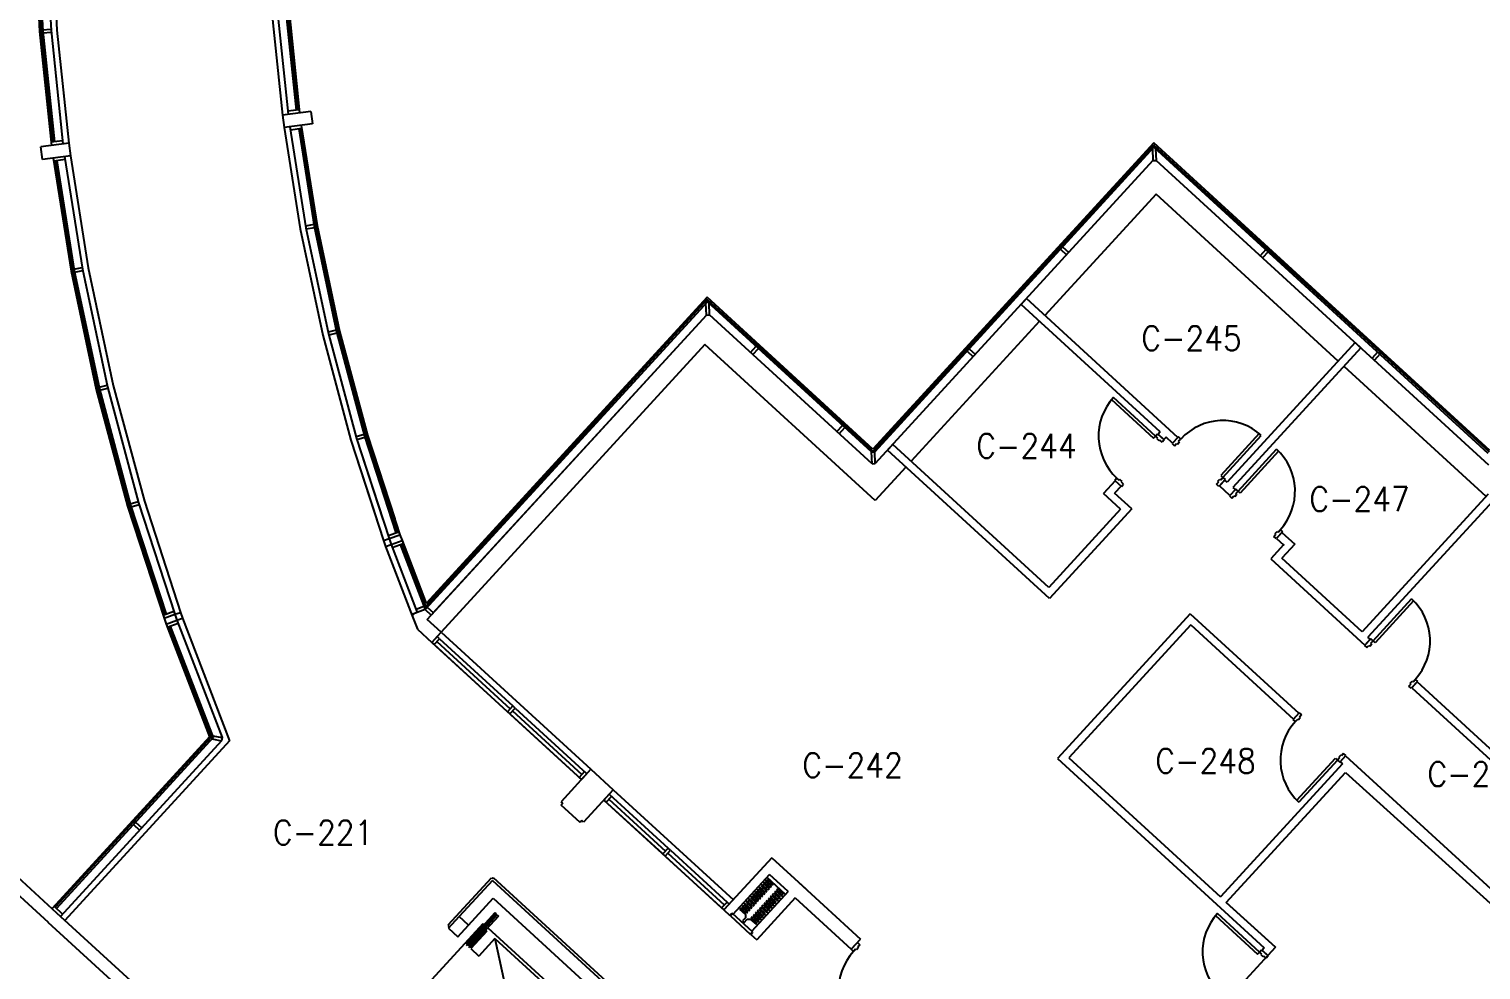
# Model space of a CAD drawing. Header units: inches. Extents: x 0 to 15110, y -1099 to 7181.
# Drawn here: x 4931 to 5848, y 4780 to 5374 of the extents above; entities that cross this region are included whole.
import ezdxf
from ezdxf.enums import TextEntityAlignment as Align

# ---------------------------------------------------------------- set-up
doc = ezdxf.new("R2010")
doc.units = ezdxf.units.IN
doc.header["$LTSCALE"] = 48
doc.header["$MEASUREMENT"] = 0
doc.layers.get('0').update_dxf_attribs({"linetype": 'CONTINUOUS'})
for name, color, linetype in [('A-DOOR', 5, 'CONTINUOUS'), ('A-GLAZ', 1, 'CONTINUOUS'), ('A-GLAZ-DETL', 5, 'CONTINUOUS'), ('A-WALL', 7, 'CONTINUOUS'), ('A-WALL-SILL', 3, 'CONTINUOUS'), ('SP-RMNO', 7, 'CONTINUOUS'), ('SP-ROOM', 7, 'CONTINUOUS'), ('SP-ROOMF', 7, 'CONTINUOUS')]:
    doc.layers.add(name, color=color, linetype=linetype)
doc.layers.get('0').off()
doc.layers.get('SP-ROOM').off()
doc.layers.get('SP-ROOMF').off()
doc.styles.add('ROMANS', font='ROMANS', dxfattribs={"width": 0.78})

# ---------------------------------------------------------------- blocks, each defined once
blk = doc.blocks.new('FMGRM1')
at = {"style": 'ROMANS', "width": 0.9}
for tag, p in [('DATA1', (0, -0.2836)), ('DATA2', (0, -0.443)), ('DATA3', (0, -0.6024)), ('DATA4', (0, -0.7618)), ('DATA5', (0, -0.9213))]:
    blk.add_attdef(tag, text='', height=0.1172, dxfattribs=at).set_placement(p, align=Align.CENTER)
at = {"layer": 'SP-RMNO', "style": 'ROMANS', "width": 0.9}
blk.add_attdef('RMNUMB', text='', height=0.16, dxfattribs=at).set_placement((0, 0), align=Align.MIDDLE)

msp = doc.modelspace()

# ---------------------------------------------------------------- linework, layer by layer
at = {"layer": 'A-DOOR', "linetype": 'Continuous'}
for p, q in [((5615.98, 5141.56), (5614.8, 5140.27)), ((5614.8, 5140.27), (5641.34, 5115.94)), ((5642.52, 5117.23), (5615.98, 5141.56)), ((5641.34, 5115.94), (5642.52, 5117.23)), ((5642.52, 5117.23), (5643.87, 5118.71)), ((5643.95, 5115.93), (5642.52, 5117.23)), ((5643.53, 5115.47), (5643.95, 5115.93)), ((5643.87, 5118.71), (5648.11, 5114.82)), ((5657, 5116.68), (5653.12, 5112.44)), ((5658.48, 5115.33), (5657, 5116.68)), ((5708.05, 5118.73), (5683.73, 5092.19)), ((5685.02, 5091.01), (5709.34, 5117.55)), ((5709.34, 5117.55), (5708.05, 5118.73)), ((5644.91, 5114.2), (5643.53, 5115.47)), ((5645.33, 5114.66), (5644.91, 5114.2)), ((5646.76, 5113.35), (5645.33, 5114.66)), ((5648.11, 5114.82), (5646.76, 5113.35)), ((5653.12, 5112.44), (5654.59, 5111.09)), ((5654.59, 5111.09), (5655.9, 5112.52)), ((5655.9, 5112.52), (5656.36, 5112.1)), ((5656.36, 5112.1), (5657.63, 5113.48)), ((5657.17, 5113.9), (5658.48, 5115.33)), ((5657.63, 5113.48), (5657.17, 5113.9)), ((5694.67, 5082.29), (5718.99, 5108.84)), ((5720.28, 5107.65), (5695.96, 5081.11)), ((5718.99, 5108.84), (5720.28, 5107.65)), ((5618.2, 5090.69), (5616.85, 5089.22)), ((5616.85, 5089.22), (5621.09, 5085.33)), ((5619.63, 5089.38), (5618.2, 5090.69)), ((5620.05, 5089.84), (5619.63, 5089.38)), ((5621.43, 5088.58), (5620.05, 5089.84)), ((5621.01, 5088.12), (5621.43, 5088.58)), ((5622.44, 5086.81), (5621.01, 5088.12)), ((5681.13, 5086.77), (5682.44, 5088.2)), ((5681.98, 5088.62), (5683.25, 5090)), ((5682.44, 5088.2), (5681.98, 5088.62)), ((5686.49, 5089.66), (5682.61, 5085.42)), ((5683.25, 5090), (5683.71, 5089.58)), ((5683.71, 5089.58), (5685.02, 5091.01)), ((5683.73, 5092.19), (5685.02, 5091.01)), ((5685.02, 5091.01), (5686.49, 5089.66)), ((5621.09, 5085.33), (5622.44, 5086.81)), ((5682.61, 5085.42), (5681.13, 5086.77)), ((5693.19, 5083.64), (5689.31, 5079.41)), ((5689.31, 5079.41), (5690.78, 5078.05)), ((5690.78, 5078.05), (5692.09, 5079.48)), ((5692.09, 5079.48), (5692.55, 5079.06)), ((5692.55, 5079.06), (5693.82, 5080.44)), ((5694.67, 5082.29), (5693.19, 5083.64)), ((5693.36, 5080.86), (5694.67, 5082.29)), ((5693.82, 5080.44), (5693.36, 5080.86)), ((5695.96, 5081.11), (5694.67, 5082.29)), ((5717.32, 5053.73), (5718.63, 5055.16)), ((5718.8, 5052.38), (5717.32, 5053.73)), ((5718.17, 5055.58), (5719.44, 5056.97)), ((5718.63, 5055.16), (5718.17, 5055.58)), ((5722.68, 5056.62), (5718.8, 5052.38)), ((5719.44, 5056.97), (5719.9, 5056.54)), ((5719.9, 5056.54), (5721.21, 5057.97)), ((5721.21, 5057.97), (5722.68, 5056.62)), ((5779.92, 4987.77), (5804.25, 5014.31)), ((5805.54, 5013.13), (5781.21, 4986.58)), ((5804.25, 5014.31), (5805.54, 5013.13)), ((5778.45, 4989.12), (5774.57, 4984.88)), ((5779.92, 4987.77), (5778.45, 4989.12)), ((5778.62, 4986.34), (5779.92, 4987.77)), ((5781.21, 4986.58), (5779.92, 4987.77)), ((5774.57, 4984.88), (5776.04, 4983.53)), ((5776.04, 4983.53), (5777.35, 4984.96)), ((5777.35, 4984.96), (5777.81, 4984.53)), ((5777.81, 4984.53), (5779.08, 4985.92)), ((5779.08, 4985.92), (5778.62, 4986.34)), ((5802.58, 4959.21), (5803.89, 4960.63)), ((5803.43, 4961.06), (5804.7, 4962.44)), ((5803.89, 4960.63), (5803.43, 4961.06)), ((5807.94, 4962.09), (5804.06, 4957.85)), ((5804.7, 4962.44), (5805.16, 4962.02)), ((5805.16, 4962.02), (5806.47, 4963.45)), ((5806.47, 4963.45), (5807.94, 4962.09)), ((5804.06, 4957.85), (5802.58, 4959.21)), ((5729.38, 4938.12), (5733.27, 4942.36)), ((5733.27, 4942.36), (5734.74, 4941.01)), ((5730.86, 4936.77), (5729.38, 4938.12)), ((5732.17, 4938.2), (5730.86, 4936.77)), ((5732.63, 4937.77), (5732.17, 4938.2)), ((5733.89, 4939.16), (5732.63, 4937.77)), ((5734.74, 4941.01), (5733.43, 4939.58)), ((5733.43, 4939.58), (5733.89, 4939.16)), ((5759.51, 4915.68), (5758.25, 4914.3)), ((5758.25, 4914.3), (5758.71, 4913.87)), ((5758.87, 4911.09), (5762.76, 4915.33)), ((5759.98, 4915.26), (5759.51, 4915.68)), ((5761.28, 4916.68), (5759.98, 4915.26)), ((5762.76, 4915.33), (5761.28, 4916.68)), ((5731.79, 4887.09), (5756.11, 4913.63)), ((5757.4, 4912.45), (5733.08, 4885.9)), ((5756.11, 4913.63), (5757.4, 4912.45)), ((5758.71, 4913.87), (5757.4, 4912.45)), ((5757.4, 4912.45), (5758.87, 4911.09)), ((5733.08, 4885.9), (5731.79, 4887.09)), ((5392.81, 4832.2), (5392.14, 4831.46)), ((5392.14, 4831.46), (5395.82, 4828.08)), ((5396.5, 4828.82), (5392.81, 4832.2)), ((5394.16, 4833.67), (5393.49, 4832.93)), ((5393.49, 4832.93), (5397.17, 4829.56)), ((5397.85, 4830.29), (5394.16, 4833.67)), ((5395.51, 4835.15), (5394.84, 4834.41)), ((5394.84, 4834.41), (5398.52, 4831.03)), ((5399.2, 4831.77), (5395.51, 4835.15)), ((5396.86, 4836.62), (5396.19, 4835.88)), ((5396.19, 4835.88), (5399.88, 4832.51)), ((5400.55, 4833.24), (5396.86, 4836.62)), ((5408.94, 4827.59), (5397.14, 4838.4)), ((5397.54, 4837.36), (5401.23, 4833.98)), ((5399.88, 4832.51), (5399.2, 4831.77)), ((5401.23, 4833.98), (5400.55, 4833.24)), ((5384.7, 4823.35), (5384.03, 4822.61)), ((5384.03, 4822.61), (5387.72, 4819.23)), ((5388.39, 4819.97), (5384.7, 4823.35)), ((5386.06, 4824.82), (5385.38, 4824.09)), ((5385.38, 4824.09), (5389.07, 4820.71)), ((5389.74, 4821.45), (5386.06, 4824.82)), ((5387.41, 4826.3), (5386.73, 4825.56)), ((5386.73, 4825.56), (5390.42, 4822.18)), ((5391.09, 4822.92), (5387.41, 4826.3)), ((5388.76, 4827.77), (5388.08, 4827.04)), ((5388.08, 4827.04), (5391.77, 4823.66)), ((5392.44, 4824.4), (5388.76, 4827.77)), ((5390.11, 4829.25), (5389.43, 4828.51)), ((5389.43, 4828.51), (5393.12, 4825.13)), ((5393.8, 4825.87), (5390.11, 4829.25)), ((5391.46, 4830.72), (5390.78, 4829.99)), ((5390.78, 4829.99), (5394.47, 4826.61)), ((5391.77, 4823.66), (5391.09, 4822.92)), ((5395.15, 4827.34), (5391.46, 4830.72)), ((5393.12, 4825.13), (5392.44, 4824.4)), ((5394.47, 4826.61), (5393.8, 4825.87)), ((5395.82, 4828.08), (5395.15, 4827.34)), ((5395.39, 4821.69), (5396.07, 4822.43)), ((5396.07, 4822.43), (5399.76, 4819.05)), ((5397.17, 4829.56), (5396.5, 4828.82)), ((5396.74, 4823.17), (5397.42, 4823.9)), ((5400.43, 4819.79), (5396.74, 4823.17)), ((5397.42, 4823.9), (5401.11, 4820.53)), ((5398.52, 4831.03), (5397.85, 4830.29)), ((5398.1, 4824.64), (5398.77, 4825.38)), ((5401.78, 4821.26), (5398.1, 4824.64)), ((5398.77, 4825.38), (5402.46, 4822)), ((5399.45, 4826.12), (5400.12, 4826.85)), ((5403.13, 4822.74), (5399.45, 4826.12)), ((5400.12, 4826.85), (5403.81, 4823.48)), ((5400.8, 4827.59), (5401.47, 4828.33)), ((5404.48, 4824.21), (5400.8, 4827.59)), ((5401.47, 4828.33), (5405.16, 4824.95)), ((5402.15, 4829.07), (5402.82, 4829.8)), ((5405.84, 4825.69), (5402.15, 4829.07)), ((5402.46, 4822), (5403.13, 4822.74)), ((5402.82, 4829.8), (5406.51, 4826.43)), ((5403.5, 4830.54), (5404.18, 4831.28)), ((5407.19, 4827.16), (5403.5, 4830.54)), ((5403.81, 4823.48), (5404.48, 4824.21)), ((5404.18, 4831.28), (5407.86, 4827.9)), ((5405.16, 4824.95), (5405.84, 4825.69)), ((5406.51, 4826.43), (5407.19, 4827.16)), ((5196.18, 4806.21), (5202.94, 4813.58)), ((5375.49, 4815.52), (5374.14, 4814.04)), ((5374.14, 4814.04), (5386.67, 4802.56)), ((5388.03, 4804.03), (5375.49, 4815.52)), ((5380.65, 4818.93), (5379.98, 4818.19)), ((5379.98, 4818.19), (5383.57, 4814.9)), ((5384.34, 4815.55), (5380.65, 4818.93)), ((5382, 4820.4), (5381.33, 4819.66)), ((5381.33, 4819.66), (5385.01, 4816.29)), ((5385.69, 4817.02), (5382, 4820.4)), ((5383.35, 4821.88), (5382.68, 4821.14)), ((5382.68, 4821.14), (5386.36, 4817.76)), ((5387.04, 4818.5), (5383.35, 4821.88)), ((5383.57, 4814.9), (5383.66, 4812.86)), ((5385.01, 4816.29), (5384.34, 4815.55)), ((5386.36, 4817.76), (5385.69, 4817.02)), ((5387.72, 4819.23), (5387.04, 4818.5)), ((5387.29, 4812.85), (5387.96, 4813.58)), ((5387.96, 4813.58), (5391.65, 4810.21)), ((5389.07, 4820.71), (5388.39, 4819.97)), ((5388.64, 4814.32), (5389.31, 4815.06)), ((5392.32, 4810.94), (5388.64, 4814.32)), ((5389.31, 4815.06), (5393, 4811.68)), ((5390.42, 4822.18), (5389.74, 4821.45)), ((5389.99, 4815.79), (5390.66, 4816.53)), ((5393.68, 4812.42), (5389.99, 4815.79)), ((5390.66, 4816.53), (5394.35, 4813.15)), ((5391.34, 4817.27), (5392.02, 4818.01)), ((5395.03, 4813.89), (5391.34, 4817.27)), ((5392.02, 4818.01), (5395.7, 4814.63)), ((5392.69, 4818.74), (5393.37, 4819.48)), ((5396.38, 4815.37), (5392.69, 4818.74)), ((5393.37, 4819.48), (5397.05, 4816.1)), ((5394.04, 4820.22), (5394.72, 4820.96)), ((5397.73, 4816.84), (5394.04, 4820.22)), ((5394.35, 4813.15), (5395.03, 4813.89)), ((5394.72, 4820.96), (5398.4, 4817.58)), ((5399.08, 4818.32), (5395.39, 4821.69)), ((5395.7, 4814.63), (5396.38, 4815.37)), ((5397.05, 4816.1), (5397.73, 4816.84)), ((5398.4, 4817.58), (5399.08, 4818.32)), ((5399.76, 4819.05), (5400.43, 4819.79)), ((5401.11, 4820.53), (5401.78, 4821.26)), ((5681.65, 4815.53), (5680.47, 4814.24)), ((5680.47, 4814.24), (5707.01, 4789.92)), ((5708.19, 4791.21), (5681.65, 4815.53)), ((5196.18, 4806.21), (5202.08, 4800.8)), ((5202.08, 4800.8), (5208.84, 4808.18)), ((5383.66, 4812.86), (5381.84, 4810.88)), ((5381.84, 4810.88), (5382.86, 4809.96)), ((5382.86, 4809.96), (5384.67, 4811.94)), ((5384.67, 4811.94), (5386.7, 4812.02)), ((5386.67, 4802.56), (5388.03, 4804.03)), ((5386.7, 4812.02), (5390.3, 4808.73)), ((5390.97, 4809.47), (5387.29, 4812.85)), ((5390.3, 4808.73), (5390.97, 4809.47)), ((5391.65, 4810.21), (5392.32, 4810.94)), ((5393, 4811.68), (5393.68, 4812.42)), ((5450.44, 4792.95), (5454.32, 4797.19)), ((5454.32, 4797.19), (5455.8, 4795.84)), ((5455.8, 4795.84), (5454.49, 4794.41)), ((5451.91, 4791.6), (5450.44, 4792.95)), ((5453.22, 4793.03), (5451.91, 4791.6)), ((5453.68, 4792.61), (5453.22, 4793.03)), ((5454.95, 4793.99), (5453.68, 4792.61)), ((5454.49, 4794.41), (5454.95, 4793.99)), ((5707.01, 4789.92), (5708.19, 4791.21)), ((5708.19, 4791.21), (5709.54, 4792.69)), ((5709.62, 4789.9), (5708.19, 4791.21)), ((5709.2, 4789.44), (5709.62, 4789.9)), ((5710.58, 4788.18), (5709.2, 4789.44)), ((5709.54, 4792.69), (5713.78, 4788.8)), ((5711, 4788.64), (5710.58, 4788.18)), ((5712.43, 4787.33), (5711, 4788.64)), ((5713.78, 4788.8), (5712.43, 4787.33))]:
    msp.add_line(p, q, dxfattribs=at)
for centre, major_axis, start_param, end_param in [((5642.52, 5117.23), (25.46, 25.46), 1.614429, 3.185226), ((5685.02, 5091.01), (25.46, 25.46), 0.043633, 1.614429), ((5694.67, 5082.29), (25.46, 25.46), 4.756022, 6.326819), ((5779.92, 4987.77), (-25.46, 25.46), 3.185226, 4.756022), ((5757.4, 4912.45), (-25.46, 25.46), 0.043633, 1.61443), ((5708.19, 4791.21), (25.46, 25.46), 1.614429, 3.185226), ((5478.46, 4767.28), (25.46, 25.46), 1.61443, 3.185226)]:
    msp.add_ellipse(centre, major_axis=major_axis, ratio=1, start_param=start_param, end_param=end_param, dxfattribs=at)
at = {"layer": 'A-GLAZ', "linetype": 'Continuous'}
for p, q in [((4934.95, 5449.12), (4938.95, 5372.89)), ((4935.95, 5449.14), (4939.94, 5372.97)), ((4941.2, 5449.28), (4945.18, 5373.38)), ((5088.23, 5384.64), (5094.97, 5320.5)), ((5093.47, 5385.05), (5099.97, 5323.17)), ((5094.46, 5385.13), (5100.96, 5323.31)), ((4938.95, 5372.89), (4946.3, 5302.94)), ((4939.94, 5372.97), (4947.29, 5303.07)), ((4939.94, 5372.97), (4946.87, 5307.05)), ((4945.18, 5373.38), (4952.71, 5301.77)), ((4945.18, 5373.38), (4952.29, 5305.75)), ((5096.02, 5312.57), (5106.11, 5248.87)), ((5101.54, 5311.28), (5111.27, 5249.83)), ((5102.53, 5311.41), (5112.25, 5250.01)), ((5641.53, 5301.11), (5464.5, 5107.9)), ((5641.6, 5299.69), (5465.23, 5107.23)), ((5853.36, 5107), (5641.53, 5301.11)), ((5852.68, 5106.27), (5641.6, 5299.69)), ((4947.87, 5291.05), (4958.87, 5221.58)), ((4948.86, 5291.18), (4959.85, 5221.76)), ((4953.75, 5293.84), (4965.01, 5222.72)), ((5640.96, 5291.23), (5465.56, 5099.81)), ((5853.01, 5098.85), (5642.96, 5291.32)), ((5106.11, 5248.87), (5120.35, 5181.88)), ((5111.27, 5249.83), (5125.45, 5183.1)), ((5112.25, 5250.01), (5126.42, 5183.34)), ((4958.87, 5221.58), (4974.74, 5146.92)), ((4959.85, 5221.76), (4975.71, 5147.15)), ((4965.01, 5222.72), (4980.82, 5148.38)), ((5359.58, 5202.12), (5181.35, 5007.61)), ((5359.52, 5203.53), (5181.71, 5009.48)), ((5359.52, 5203.53), (5181.81, 5009.59)), ((5359.52, 5203.53), (5181.81, 5009.59)), ((5359.58, 5202.12), (5182.54, 5008.91)), ((5359.58, 5202.12), (5182.54, 5008.91)), ((5463.91, 5107.88), (5359.52, 5203.53)), ((5463.23, 5107.14), (5359.58, 5202.12)), ((5358.95, 5193.66), (5185.22, 5004.07)), ((5358.95, 5193.66), (5186.09, 5005.01)), ((5463.56, 5099.72), (5360.95, 5193.74)), ((5120.35, 5181.88), (5138.07, 5115.72)), ((5125.45, 5183.1), (5143.11, 5117.21)), ((5126.42, 5183.34), (5144.07, 5117.49)), ((4974.74, 5146.92), (4994.49, 5073.19)), ((4975.71, 5147.15), (4995.45, 5073.47)), ((4980.82, 5148.38), (5000.49, 5074.96)), ((5138.07, 5115.72), (5158.62, 5052.48)), ((5138.07, 5115.72), (5154.73, 5064.46)), ((5138.07, 5115.72), (5154.73, 5064.46)), ((5143.11, 5117.21), (5162.95, 5056.14)), ((5143.11, 5117.21), (5160.14, 5064.79)), ((5143.11, 5117.21), (5160.14, 5064.79)), ((5144.07, 5117.49), (5163.89, 5056.47)), ((5144.07, 5117.49), (5161.17, 5064.86)), ((5144.07, 5117.49), (5161.17, 5064.86)), ((5145.03, 5117.78), (5162.2, 5064.92)), ((4994.49, 5073.19), (5016.85, 5004.4)), ((4995.45, 5073.47), (5017.79, 5004.73)), ((5000.49, 5074.96), (5023.36, 5004.58)), ((5158.62, 5052.48), (5159.95, 5048.71)), ((5159.95, 5048.71), (5176.45, 5005.73)), ((5165.62, 5048.6), (5181.35, 5007.61)), ((5166.57, 5048.93), (5181.71, 5009.48)), ((5019.52, 4996.86), (5046.36, 4926.92)), ((5020.46, 4997.19), (5047.52, 4926.7)), ((5024.69, 5000.81), (5053.16, 4926.65)), ((5188.72, 4987.34), (5235.07, 4944.86)), ((5190.41, 4989.18), (5236.76, 4946.71)), ((5236.55, 4943.51), (5280.32, 4903.4)), ((5238.24, 4945.36), (5283.49, 4903.89)), ((5046.36, 4926.92), (4947.87, 4819.44)), ((5047.52, 4926.7), (4948.61, 4818.77)), ((5052.79, 4924.68), (4951.13, 4813.74)), ((5297.47, 4887.69), (5333.15, 4855)), ((5297.68, 4890.89), (5334.83, 4856.84)), ((5334.62, 4853.65), (5370.3, 4820.95)), ((5336.31, 4855.49), (5371.99, 4822.79))]:
    msp.add_line(p, q, dxfattribs=at)
at = {"layer": 'A-GLAZ-DETL', "linetype": 'Continuous'}
for p, q in [((4938.95, 5372.89), (4939.94, 5372.97)), ((4939.87, 5373.96), (4945.1, 5374.38)), ((4940.02, 5371.97), (4945.26, 5372.38)), ((5101.95, 5323.44), (5094.76, 5322.49)), ((5103.52, 5311.54), (5096.33, 5310.59)), ((4952.5, 5303.76), (4945.31, 5302.81)), ((5641.53, 5301.11), (5641.6, 5299.69)), ((4954.06, 5291.86), (4946.87, 5290.92)), ((5640.64, 5298.65), (5640.96, 5291.23)), ((5640.96, 5291.23), (5642.96, 5291.32)), ((5642.64, 5298.74), (5642.96, 5291.32)), ((5111.09, 5250.81), (5105.92, 5249.85)), ((5111.45, 5248.85), (5106.29, 5247.89)), ((5112.25, 5250.01), (5111.27, 5249.83)), ((5582.52, 5236.7), (5583.26, 5236.03)), ((5582.58, 5235.29), (5586.45, 5231.75)), ((5583.93, 5236.77), (5587.81, 5233.22)), ((5712.2, 5234.99), (5708.66, 5231.12)), ((5713.62, 5235.05), (5712.94, 5234.32)), ((5713.68, 5233.64), (5710.13, 5229.77)), ((4958.87, 5221.58), (4959.85, 5221.76)), ((4959.67, 5222.75), (4964.83, 5223.71)), ((4960.03, 5220.78), (4965.2, 5221.74)), ((5358.95, 5193.66), (5358.63, 5201.08)), ((5359.58, 5202.12), (5359.52, 5203.53)), ((5360.95, 5193.74), (5360.63, 5201.16)), ((5358.95, 5193.66), (5360.95, 5193.74)), ((5125.22, 5184.07), (5120.11, 5182.85)), ((5125.69, 5182.13), (5120.58, 5180.9)), ((5126.42, 5183.34), (5125.45, 5183.1)), ((5386.79, 5170.07), (5390.33, 5173.94)), ((5388.26, 5168.72), (5391.81, 5172.59)), ((5391.07, 5173.27), (5391.75, 5174)), ((5523.51, 5172.3), (5524.25, 5171.63)), ((5523.57, 5170.89), (5527.44, 5167.34)), ((5524.92, 5172.37), (5528.79, 5168.82)), ((5782.81, 5170.29), (5779.27, 5166.42)), ((5784.29, 5168.94), (5780.74, 5165.07)), ((5784.23, 5170.35), (5783.55, 5169.62)), ((4974.74, 5146.92), (4975.71, 5147.15)), ((4975.48, 5148.12), (4980.58, 5149.35)), ((4975.94, 5146.18), (4981.05, 5147.41)), ((5142.82, 5118.17), (5137.79, 5116.68)), ((5143.39, 5116.25), (5138.36, 5114.76)), ((5144.07, 5117.49), (5143.11, 5117.21)), ((5441.35, 5120.07), (5444.9, 5123.94)), ((5442.83, 5118.72), (5446.37, 5122.59)), ((5445.64, 5123.27), (5446.31, 5124)), ((5463.23, 5107.14), (5463.91, 5107.88)), ((5463.23, 5107.14), (5465.23, 5107.23)), ((5463.56, 5099.72), (5463.23, 5107.14)), ((5463.91, 5107.88), (5464.5, 5107.9)), ((5465.23, 5107.23), (5464.5, 5107.9)), ((5465.56, 5099.81), (5465.23, 5107.23)), ((5463.56, 5099.72), (5465.56, 5099.81)), ((4994.49, 5073.19), (4995.45, 5073.47)), ((4995.17, 5074.43), (5000.2, 5075.92)), ((4995.74, 5072.51), (5000.77, 5074)), ((5158, 5054.38), (5164.84, 5056.8)), ((5158.62, 5052.48), (5165.46, 5054.9)), ((5159.95, 5048.71), (5166.79, 5051.13)), ((5160.67, 5046.84), (5167.51, 5049.26)), ((5015.9, 5004.06), (5022.74, 5006.48)), ((5180.64, 5009.48), (5175.74, 5007.6)), ((5181.35, 5007.61), (5176.45, 5005.73)), ((5181.71, 5009.48), (5181.35, 5007.61)), ((5181.35, 5007.61), (5185.22, 5004.07)), ((5185.22, 5004.07), (5181.35, 5007.61)), ((5182.7, 5009.09), (5186.58, 5005.54)), ((5018.57, 4996.52), (5025.41, 4998.94)), ((5046.36, 4926.92), (5047.52, 4926.7)), ((5046.72, 4925.83), (5052.79, 4924.68)), ((5047.1, 4927.8), (5053.16, 4926.65)), ((5053.16, 4926.65), (5052.79, 4924.68)), ((4997.12, 4873.18), (4997.85, 4872.51)), ((4997.18, 4871.77), (5001.05, 4868.22)), ((4998.53, 4873.24), (5002.4, 4869.7)), ((4947.14, 4820.12), (4952.48, 4815.22))]:
    msp.add_line(p, q, dxfattribs=at)
at = {"layer": 'A-WALL', "linetype": 'Continuous'}
for p, q in [((5109.21, 5322.37), (5091.36, 5320.02)), ((5091.36, 5320.02), (5092.4, 5312.09)), ((5109.21, 5322.37), (5110.25, 5314.44)), ((5110.25, 5314.44), (5092.4, 5312.09)), ((4956.53, 5302.27), (4938.68, 5299.92)), ((4939.73, 5291.99), (4938.68, 5299.92)), ((4957.59, 5294.34), (4956.53, 5302.27)), ((4957.57, 5294.34), (4939.72, 5291.99)), ((5557.71, 5200.38), (5561.09, 5204.06)), ((5645.5, 5119.93), (5557.71, 5200.38)), ((5656.75, 5116.4), (5561.09, 5204.06)), ((5768.55, 5176.24), (5687.71, 5088.03)), ((5772.23, 5172.87), (5691.4, 5084.65)), ((5768.55, 5176.24), (5772.23, 5172.87)), ((5645.51, 5119.94), (5644.15, 5118.46)), ((5647.83, 5115.08), (5644.15, 5118.46)), ((5649.19, 5116.56), (5647.83, 5115.08)), ((5653.37, 5112.72), (5649.19, 5116.55)), ((5656.75, 5116.4), (5653.37, 5112.72)), ((5134.48, 5114.65), (5150.86, 5064.23)), ((5473.26, 5108.22), (5476.64, 5111.9)), ((5575.56, 5014.48), (5473.26, 5108.22)), ((5575.25, 5021.54), (5476.64, 5111.9)), ((5617.12, 5088.97), (5609.69, 5080.85)), ((5617.12, 5088.97), (5620.81, 5085.59)), ((5686.24, 5089.38), (5682.86, 5085.69)), ((5687.71, 5088.03), (5686.24, 5089.38)), ((5620.51, 5070.94), (5609.69, 5080.85)), ((5620.81, 5085.59), (5616.76, 5081.16)), ((5627.58, 5071.25), (5616.76, 5081.16)), ((5689.5, 5079.61), (5682.86, 5085.69)), ((5693, 5083.44), (5689.5, 5079.61)), ((5693, 5083.44), (5691.53, 5084.79)), ((5852.69, 5080.49), (5773.04, 4993.57)), ((5620.51, 5070.94), (5575.25, 5021.54)), ((5627.58, 5071.25), (5575.56, 5014.48)), ((5857.79, 5078.67), (5776.72, 4990.19)), ((5155.08, 5051.23), (5158.62, 5052.48)), ((5722.37, 5056.28), (5718.99, 5052.59)), ((5718.99, 5052.59), (5723.41, 5048.54)), ((5722.37, 5056.28), (5730.48, 5048.84)), ((5155.08, 5051.23), (5156.42, 5047.46)), ((5156.42, 5047.46), (5159.95, 5048.71)), ((5723.41, 5048.54), (5715.3, 5039.69)), ((5730.48, 5048.84), (5722.37, 5040)), ((5715.3, 5039.69), (5774.82, 4985.15)), ((5773.04, 4993.57), (5722.37, 5040)), ((5023.36, 5004.58), (5026.89, 5005.83)), ((5026.89, 5005.83), (5028.23, 5002.06)), ((5181.35, 5007.61), (5173.65, 5004.66)), ((5016.52, 5002.16), (5023.36, 5004.58)), ((5016.52, 5002.16), (5017.86, 4998.39)), ((5017.86, 4998.39), (5024.69, 5000.81)), ((5023.36, 5004.58), (5024.69, 5000.81)), ((5024.69, 5000.81), (5028.23, 5002.06)), ((5173.92, 5003.96), (5173.22, 5003.69)), ((5173.22, 5003.69), (5176.5, 4995.15)), ((5173.65, 5004.66), (5173.92, 5003.96)), ((5182.71, 5001.32), (5185.22, 5004.07)), ((5191.47, 4993.3), (5182.71, 5001.32)), ((5664.45, 5004.91), (5580.67, 4913.49)), ((5664.76, 4997.85), (5587.74, 4913.8)), ((5664.45, 5004.91), (5733.01, 4942.08)), ((5664.76, 4997.85), (5729.64, 4938.39)), ((5176.5, 4995.15), (5185.55, 4986.85)), ((5185.55, 4986.85), (5191.47, 4993.3)), ((5188.93, 4990.54), (5185.55, 4986.85)), ((5187.03, 4985.5), (5190.41, 4989.18)), ((5190.41, 4989.18), (5188.93, 4990.54)), ((5778.2, 4988.84), (5774.82, 4985.15)), ((5778.2, 4988.84), (5776.72, 4990.19)), ((5185.55, 4986.85), (5187.03, 4985.5)), ((5233.38, 4943.02), (5187.03, 4985.5)), ((5807.69, 4961.82), (5804.31, 4958.13)), ((5882.37, 4893.38), (5807.69, 4961.82)), ((5804.31, 4958.13), (5958.63, 4816.72)), ((5236.76, 4946.71), (5233.38, 4943.02)), ((5236.76, 4946.71), (5233.38, 4943.02)), ((5233.38, 4943.02), (5234.86, 4941.67)), ((5233.38, 4943.02), (5234.86, 4941.67)), ((5234.86, 4941.67), (5238.24, 4945.36)), ((5234.86, 4941.67), (5238.24, 4945.36)), ((5280.11, 4900.2), (5234.86, 4941.67)), ((5238.24, 4945.36), (5236.76, 4946.71)), ((5238.24, 4945.36), (5236.76, 4946.71)), ((5733.01, 4942.08), (5729.64, 4938.39)), ((5762.51, 4915.06), (5759.13, 4911.37)), ((5762.51, 4915.06), (5884.16, 4803.58)), ((4948.9, 4815.79), (4848.24, 4908.03)), ((5286.02, 4906.66), (5267.27, 4886.2)), ((5282.01, 4905.24), (5278.64, 4901.56)), ((5283.49, 4903.89), (5282.01, 4905.24)), ((5286.02, 4906.66), (5300.21, 4893.65)), ((5580.67, 4913.49), (5711.17, 4793.91)), ((5587.74, 4913.8), (5683.58, 4825.97)), ((5760.6, 4910.02), (5683.58, 4825.97)), ((5759.13, 4911.37), (5760.6, 4910.02)), ((4943.5, 4809.89), (4848.73, 4896.73)), ((5278.64, 4901.56), (5280.11, 4900.2)), ((5280.11, 4900.2), (5283.49, 4903.89)), ((5687.27, 4822.59), (5762.51, 4904.71)), ((5687.27, 4822.59), (5762.51, 4904.71)), ((5762.51, 4904.71), (5879.61, 4798.63)), ((5300.21, 4893.65), (5281.47, 4873.19)), ((5297.68, 4890.89), (5294.3, 4887.2)), ((5331.46, 4853.15), (5294.3, 4887.2)), ((5294.3, 4887.2), (5295.78, 4885.85)), ((5295.78, 4885.85), (5299.15, 4889.53)), ((5299.15, 4889.53), (5297.68, 4890.89)), ((5268.38, 4885.18), (5267.27, 4886.2)), ((5268.38, 4885.18), (5267.37, 4884.08)), ((5279.35, 4873.1), (5267.37, 4884.08)), ((5280.36, 4874.2), (5279.35, 4873.1)), ((5281.47, 4873.19), (5280.36, 4874.2)), ((5334.83, 4856.84), (5331.46, 4853.15)), ((5334.83, 4856.84), (5331.46, 4853.15)), ((5331.46, 4853.15), (5332.93, 4851.8)), ((5331.46, 4853.15), (5332.93, 4851.8)), ((5332.93, 4851.8), (5336.31, 4855.49)), ((5332.93, 4851.8), (5336.31, 4855.49)), ((5368.61, 4819.11), (5332.93, 4851.8)), ((5336.31, 4855.49), (5334.83, 4856.84)), ((5336.31, 4855.49), (5334.83, 4856.84)), ((5400.32, 4850.75), (5370.09, 4817.76)), ((5400.32, 4850.75), (5421.7, 4831.16)), ((5196, 4808.41), (5223.28, 4838.18)), ((5223.88, 4836.44), (5202.94, 4813.58)), ((5223.28, 4838.18), (5223.83, 4837.67)), ((5223.83, 4837.67), (5224.34, 4838.23)), ((5223.88, 4836.44), (5347.74, 4722.94)), ((5224.34, 4838.23), (5322.61, 4748.18)), ((5375.86, 4815.18), (5398.83, 4840.25)), ((5410.63, 4829.44), (5398.83, 4840.25)), ((5417.28, 4835.21), (5456.35, 4799.41)), ((5208.84, 4808.18), (5224.38, 4825.14)), ((5224.38, 4825.14), (5318.01, 4739.34)), ((5371.99, 4822.79), (5368.61, 4819.11)), ((5373.46, 4821.44), (5371.99, 4822.79)), ((5410.63, 4829.44), (5387.66, 4804.37)), ((5415.05, 4825.38), (5390.73, 4798.84)), ((5415.05, 4825.38), (5450.44, 4792.95)), ((5687.27, 4822.59), (5718.24, 4794.22)), ((5718.24, 4794.22), (5687.27, 4822.59)), ((4998.14, 4770.67), (4948.9, 4815.79)), ((5208.84, 4808.18), (5202.94, 4813.58)), ((5225.42, 4815.97), (5207.19, 4796.05)), ((5226.15, 4815.3), (5207.93, 4795.37)), ((5226.89, 4814.62), (5208.67, 4794.7)), ((5227.63, 4813.95), (5209.41, 4794.02)), ((5225.42, 4815.97), (5226.15, 4815.3)), ((5226.89, 4814.62), (5227.63, 4813.95)), ((5368.61, 4819.11), (5370.09, 4817.76)), ((5370.09, 4817.76), (5373.46, 4821.44)), ((5370.09, 4817.76), (5373.77, 4814.38)), ((5373.77, 4814.38), (5375.12, 4815.85)), ((5375.86, 4815.18), (5375.12, 4815.85)), ((4988.23, 4768.73), (4943.41, 4809.8)), ((5166.63, 4753.19), (5217.93, 4809.27)), ((5196.55, 4807.91), (5196, 4808.41)), ((5196.04, 4807.35), (5196.55, 4807.91)), ((5196.69, 4806.76), (5196.04, 4807.35)), ((5220.27, 4804.42), (5210.14, 4793.35)), ((5217.93, 4809.27), (5218.67, 4808.59)), ((5219.4, 4807.92), (5220.14, 4807.24)), ((5220.27, 4804.42), (5219.53, 4805.09)), ((5220.88, 4806.57), (5303.52, 4730.97)), ((5388.39, 4803.69), (5387.66, 4804.37)), ((5207.19, 4796.05), (5207.93, 4795.37)), ((5225.43, 4799.69), (5215.31, 4788.62)), ((5225.43, 4799.69), (5300.7, 4730.85)), ((5225.43, 4799.69), (5252.1, 4677.72)), ((5387.04, 4802.22), (5388.39, 4803.69)), ((5387.04, 4802.22), (5390.73, 4798.84)), ((5450.44, 4792.95), (5456.35, 4799.41)), ((5208.67, 4794.7), (5209.41, 4794.02)), ((5210.14, 4793.35), (5215.31, 4788.62)), ((5645.95, 4715.33), (5718.24, 4794.22)), ((5711.17, 4793.91), (5709.82, 4792.43)), ((5709.82, 4792.43), (5713.51, 4789.06)), ((5718.24, 4794.22), (5713.51, 4789.06))]:
    msp.add_line(p, q, dxfattribs=at)
msp.add_point((5723.41, 5048.54), dxfattribs=at)
at = {"layer": 'A-WALL-SILL', "linetype": 'Continuous'}
for p, q in [((4933.95, 5449.09), (4937.95, 5372.81)), ((4944.95, 5449.38), (4948.92, 5373.67)), ((5084.49, 5384.34), (5091.25, 5320.01)), ((5095.46, 5385.21), (5102.16, 5321.45)), ((4937.95, 5372.81), (4945.52, 5300.82)), ((4948.92, 5373.67), (4956.43, 5302.26)), ((4948.92, 5373.67), (4956.01, 5306.24)), ((5092.3, 5312.08), (5102.42, 5248.19)), ((5103.21, 5313.51), (5113.24, 5250.19)), ((5641.47, 5302.52), (5464.15, 5109.01)), ((5853.6, 5108.14), (5641.47, 5302.52)), ((4946.56, 5292.89), (4957.88, 5221.4)), ((4957.47, 5294.33), (4968.7, 5223.41)), ((5642.89, 5270.02), (5572.7, 5193.42)), ((5757.91, 5164.63), (5642.89, 5270.02)), ((5102.42, 5248.19), (5116.7, 5181)), ((5113.24, 5250.19), (5127.4, 5183.57)), ((4957.88, 5221.4), (4973.77, 5146.69)), ((4968.7, 5223.41), (4984.46, 5149.25)), ((5359.46, 5204.94), (5182.06, 5011.35)), ((5464.15, 5109.01), (5359.46, 5204.94)), ((5569.32, 5189.73), (5488.25, 5101.26)), ((5116.7, 5181), (5134.48, 5114.65)), ((5127.4, 5183.57), (5145.03, 5117.78)), ((5358.02, 5175.07), (5191.47, 4993.3)), ((5465.57, 5076.51), (5358.02, 5175.07)), ((5851.34, 5079.02), (5761.59, 5161.25)), ((4973.77, 5146.69), (4993.53, 5072.9)), ((4984.46, 5149.25), (5004.09, 5076.03)), ((5145.03, 5117.78), (5165.46, 5054.9)), ((5145.03, 5117.78), (5162.2, 5064.92)), ((5134.48, 5114.65), (5155.08, 5051.23)), ((5134.48, 5114.65), (5150.86, 5064.23)), ((5484.87, 5097.58), (5465.57, 5076.51)), ((4993.53, 5072.9), (5016.52, 5002.16)), ((5004.09, 5076.03), (5026.89, 5005.83)), ((5165.46, 5054.9), (5166.79, 5051.13)), ((5156.42, 5047.46), (5173.22, 5003.69)), ((5166.79, 5051.13), (5182.06, 5011.35)), ((5017.86, 4998.39), (5045.21, 4927.14)), ((5028.23, 5002.06), (5057.91, 4924.73)), ((5191.47, 4993.3), (5286.02, 4906.66)), ((5185.55, 4986.85), (5280.11, 4900.2)), ((5045.21, 4927.14), (4945.79, 4818.64)), ((5057.91, 4924.73), (4953.9, 4811.21)), ((5294.3, 4887.2), (5370.09, 4817.76)), ((5300.21, 4893.65), (5376, 4824.21))]:
    msp.add_line(p, q, dxfattribs=at)

# ---------------------------------------------------------------- block references
at = {"layer": 'SP-ROOM', "linetype": 'Continuous'}
ref = msp.add_blockref('FMGRM1', (5665.3, 5179.03), dxfattribs=dict(at, xscale=96, yscale=96, zscale=96))
ref.add_attrib('RMNUMB', 'C-245', dxfattribs={"layer": 'SP-RMNO', "height": 15.36, "style": 'ROMANS', "width": 0.9}).set_placement((5665.3, 5179.03), align=Align.MIDDLE)
ref = msp.add_blockref('FMGRM1', (5561.07, 5110.96), dxfattribs=dict(at, xscale=96, yscale=96, zscale=96))
ref.add_attrib('RMNUMB', 'C-244', dxfattribs={"layer": 'SP-RMNO', "height": 15.36, "style": 'ROMANS', "width": 0.9}).set_placement((5561.07, 5110.96), align=Align.MIDDLE)
ref = msp.add_blockref('FMGRM1', (5771.43, 5077.41), dxfattribs=dict(at, xscale=96, yscale=96, zscale=96))
ref.add_attrib('RMNUMB', 'C-247', dxfattribs={"layer": 'SP-RMNO', "height": 15.36, "style": 'ROMANS', "width": 0.9}).set_placement((5771.43, 5077.41), align=Align.MIDDLE)
ref = msp.add_blockref('FMGRM1', (5451.32, 4909.25), dxfattribs=dict(at, xscale=96, yscale=96, zscale=96))
ref.add_attrib('RMNUMB', 'C-242', dxfattribs={"layer": 'SP-RMNO', "height": 15.36, "style": 'ROMANS', "width": 0.9}).set_placement((5451.32, 4909.25), align=Align.MIDDLE)
ref = msp.add_blockref('FMGRM1', (5674.17, 4911.91), dxfattribs=dict(at, xscale=96, yscale=96, zscale=96))
ref.add_attrib('RMNUMB', 'C-248', dxfattribs={"layer": 'SP-RMNO', "height": 15.36, "style": 'ROMANS', "width": 0.9}).set_placement((5674.17, 4911.91), align=Align.MIDDLE)
at = {"layer": 'SP-ROOMF', "linetype": 'Continuous'}
ref = msp.add_blockref('FMGRM1', (5845.98, 4903.66), dxfattribs=dict(at, xscale=96, yscale=96, zscale=96))
ref.add_attrib('RMNUMB', 'C-246', dxfattribs={"layer": 'SP-RMNO', "height": 15.36, "style": 'ROMANS', "width": 0.9}).set_placement((5845.98, 4903.66), align=Align.MIDDLE)
ref = msp.add_blockref('FMGRM1', (5117, 4866.7), dxfattribs=dict(at, xscale=96, yscale=96, zscale=96))
ref.add_attrib('RMNUMB', 'C-221', dxfattribs={"layer": 'SP-RMNO', "height": 15.36, "style": 'ROMANS', "width": 0.9}).set_placement((5117, 4866.7), align=Align.MIDDLE)

doc.saveas('drawing.dxf')
